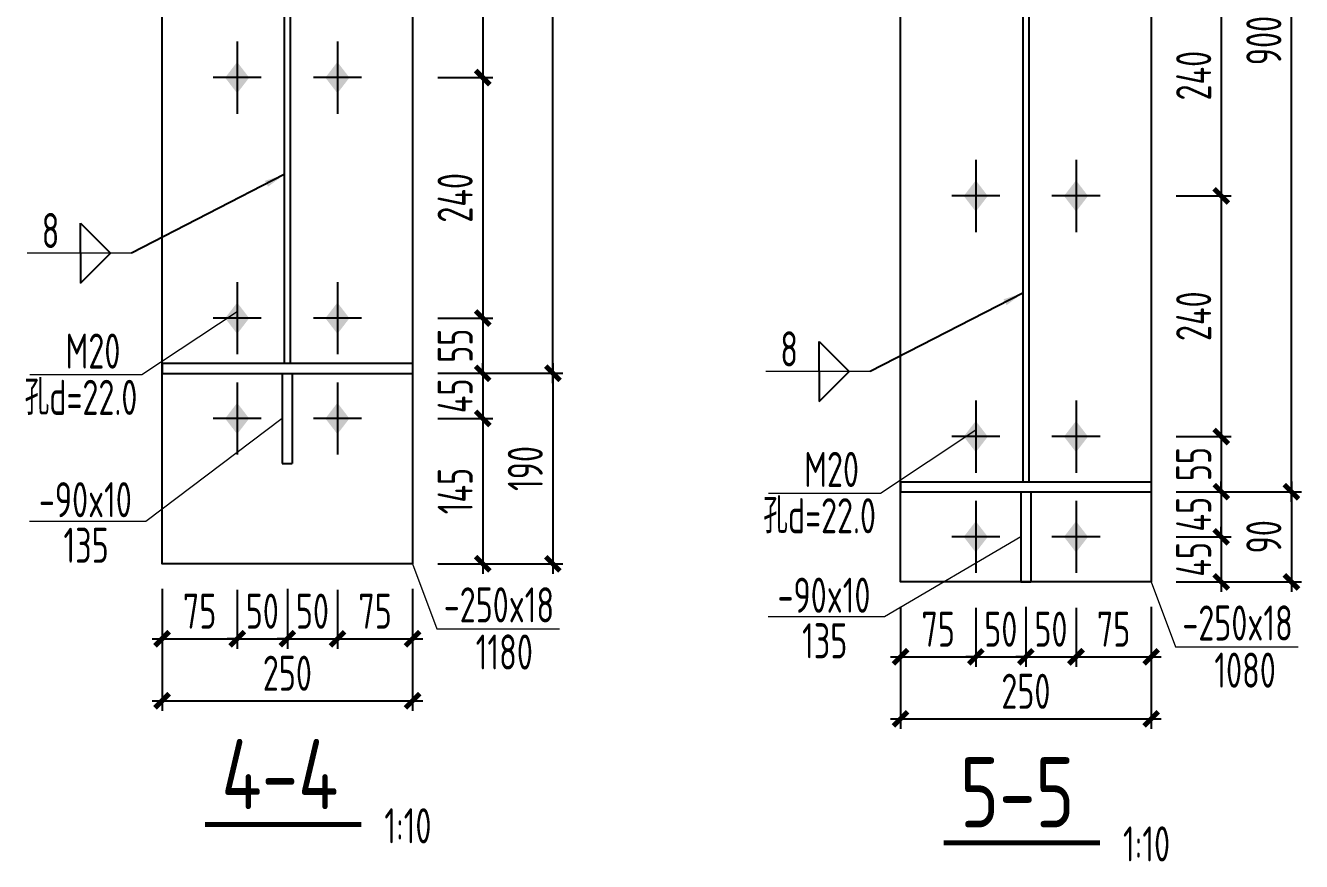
# Model space of a CAD drawing. Extents: x -3102990 to -851544, y -5293060 to -2540151.
# Drawn here: x -1181007 to -1168278, y -2671787 to -2663448 of the extents above; entities that cross this region are included whole.
import ezdxf

# ---------------------------------------------------------------- set-up
doc = ezdxf.new("R2010")
doc.units = 0
doc.header["$LTSCALE"] = 1000
doc.header["$PDMODE"] = 1
doc.linetypes.add('DOTE', pattern=[2.42, 2, -0.2, 0.02, -0.2])
doc.layers.get('0').update_dxf_attribs({"linetype": 'CONTINUOUS'})
doc.layers.get('Defpoints').update_dxf_attribs({"linetype": 'CONTINUOUS'})
for name, color, linetype in [('10', 7, 'CONTINUOUS'), ('AXIS', 253, 'DOTE'), ('COLU', 7, 'CONTINUOUS'), ('DIM', 3, 'CONTINUOUS'), ('NUM', 7, 'CONTINUOUS'), ('TEXT', 7, 'CONTINUOUS'), ('WELD', 7, 'CONTINUOUS')]:
    doc.layers.add(name, color=color, linetype=linetype)
doc.styles.add('TSSD_Dimension', font='tssdeng.shx', dxfattribs={"width": 0.7, "bigfont": 'Hztxt.shx'})
doc.styles.add('TSSD_Label', font='tssdeng.shx', dxfattribs={"width": 0.75, "bigfont": 'hztxt.shx'})
doc.styles.add('TSSD_Rein', font='Tssdeng.shx', dxfattribs={"width": 0.75, "bigfont": 'hztxt.shx'})
doc.dimstyles.new('TSSD_10_100', dxfattribs={"dimtxt": 350, "dimasz": 100, "dimexe": 100, "dimexo": 250, "dimgap": 100, "dimtad": 1, "dimdec": 0, "dimlfac": 0.1, "dimzin": 0, "dimdsep": 46, "dimtxsty": 'TSSD_Dimension', "dimblk": 'ARCHTICK', "dimcen": 0, "dimdle": 100, "dimclrt": 7, "dimadec": 0, "dimazin": 0, "dimtfac": 1, "dimtdec": 0, "dimtix": 1, "dimtmove": 2, "dimatfit": 3, "dimldrblk": 'ARCHTICK', "dimfxl": 1, "dimtolj": 1, "dimtzin": 0, "dimarcsym": 0})
doc.dimstyles.new('TSSD_LEADER_STYLE_200.0', dxfattribs={"dimtxt": 700, "dimasz": 200, "dimexe": 200, "dimexo": 500, "dimgap": 0.09, "dimtad": 0, "dimtih": 1, "dimtoh": 1, "dimdec": 4, "dimzin": 0, "dimdsep": 46, "dimtxsty": 'Standard', "dimcen": 0.09, "dimdle": 200, "dimclrt": 7, "dimadec": 0, "dimazin": 0, "dimtfac": 1, "dimtdec": 4, "dimtofl": 0, "dimtmove": 0, "dimatfit": 3, "dimfxl": 1, "dimtolj": 1, "dimtzin": 0, "dimarcsym": 0})

# ---------------------------------------------------------------- blocks, each defined once
blk = doc.blocks.new('A$C5C7C78FF')
at = {"layer": '10', "color": 0}
blk.add_solid([(27, -141, -192), (-73, -11, -192), (127, -11, -192), (27, 119, -192)], dxfattribs=at)
at = {"layer": 'AXIS', "color": 0, "linetype": 'ByBlock'}
for p, q in [((27, -311, -192), (27, 289, -192)), ((227, -11, -192), (-173, -11, -192))]:
    blk.add_line(p, q, dxfattribs=at)
blk = doc.blocks.new('_ArchTick')
at = {"color": 0, "const_width": 0.5}
blk.add_lwpolyline([(-0.71, -0.71), (0.71, 0.71)], dxfattribs=at)
blk = doc.blocks.new('*D2945')
at = {"layer": 'Defpoints', "color": 0}
for p in [(-1177145, -2666367), (-1177145, -2666917), (-1176446, -2666917)]:
    blk.add_point(p, dxfattribs=at)
at = {"layer": 'DIM', "color": 0, "lineweight": -2}
for p, q in [((-1176446, -2666267), (-1176446, -2667017)), ((-1176895, -2666367), (-1176346, -2666367)), ((-1176895, -2666917), (-1176346, -2666917))]:
    blk.add_line(p, q, dxfattribs=at)
at = {"layer": 'DIM', "color": 0, "lineweight": -2, "xscale": 100, "yscale": 100, "zscale": 100}
for p, rotation in [((-1176446, -2666367), 90), ((-1176446, -2666917), 270)]:
    blk.add_blockref('_ArchTick', p, dxfattribs=dict(at, rotation=rotation))
at = {"layer": 'DIM', "color": 7, "insert": (-1176721, -2666642), "char_height": 350, "attachment_point": 5, "rotation": 90, "style": 'TSSD_Dimension'}
blk.add_mtext('\\A1;55', dxfattribs=at)
blk = doc.blocks.new('*D2946')
at = {"layer": 'Defpoints', "color": 0}
for p in [(-1177145, -2666917), (-1177145, -2667367), (-1176446, -2667367)]:
    blk.add_point(p, dxfattribs=at)
at = {"layer": 'DIM', "color": 0, "lineweight": -2}
for p, q in [((-1176446, -2666917), (-1176446, -2666817)), ((-1176895, -2666917), (-1176346, -2666917)), ((-1176446, -2666917), (-1176446, -2667367)), ((-1176895, -2667367), (-1176346, -2667367)), ((-1176446, -2667367), (-1176446, -2667467))]:
    blk.add_line(p, q, dxfattribs=at)
at = {"layer": 'DIM', "color": 0, "lineweight": -2, "xscale": 100, "yscale": 100, "zscale": 100}
for p, rotation in [((-1176446, -2666917), 270), ((-1176446, -2667367), 90)]:
    blk.add_blockref('_ArchTick', p, dxfattribs=dict(at, rotation=rotation))
at = {"layer": 'DIM', "color": 7, "insert": (-1176721, -2667142), "char_height": 350, "attachment_point": 5, "rotation": 90, "style": 'TSSD_Dimension'}
blk.add_mtext('\\A1;45', dxfattribs=at)
blk = doc.blocks.new('*D2947')
at = {"layer": 'Defpoints', "color": 0}
for p in [(-1177145, -2667367), (-1177145, -2668817), (-1176446, -2668817)]:
    blk.add_point(p, dxfattribs=at)
at = {"layer": 'DIM', "color": 0, "lineweight": -2}
for p, q in [((-1176446, -2667267), (-1176446, -2668917)), ((-1176895, -2667367), (-1176346, -2667367)), ((-1176895, -2668817), (-1176346, -2668817))]:
    blk.add_line(p, q, dxfattribs=at)
at = {"layer": 'DIM', "color": 0, "lineweight": -2, "xscale": 100, "yscale": 100, "zscale": 100}
for p, rotation in [((-1176446, -2667367), 90), ((-1176446, -2668817), 270)]:
    blk.add_blockref('_ArchTick', p, dxfattribs=dict(at, rotation=rotation))
at = {"layer": 'DIM', "color": 7, "insert": (-1176721, -2668092), "char_height": 350, "attachment_point": 5, "rotation": 90, "style": 'TSSD_Dimension'}
blk.add_mtext('\\A1;145', dxfattribs=at)
blk = doc.blocks.new('*D2948')
at = {"layer": 'Defpoints', "color": 0}
for p in [(-1179645, -2668816), (-1178895, -2668828), (-1178895, -2669565)]:
    blk.add_point(p, dxfattribs=at)
at = {"layer": 'DIM', "color": 0, "lineweight": -2}
for p, q in [((-1179645, -2669066), (-1179645, -2669665)), ((-1178895, -2669078), (-1178895, -2669665)), ((-1179745, -2669565), (-1178795, -2669565))]:
    blk.add_line(p, q, dxfattribs=at)
at = {"layer": 'DIM', "color": 0, "lineweight": -2, "xscale": 100, "yscale": 100, "zscale": 100, "rotation": 180}
blk.add_blockref('_ArchTick', (-1179645, -2669565), dxfattribs=at)
at = {"layer": 'DIM', "color": 0, "lineweight": -2, "xscale": 100, "yscale": 100, "zscale": 100}
blk.add_blockref('_ArchTick', (-1178895, -2669565), dxfattribs=at)
at = {"layer": 'DIM', "color": 7, "insert": (-1179270, -2669290), "char_height": 350, "attachment_point": 5, "style": 'TSSD_Dimension'}
blk.add_mtext('\\A1;75', dxfattribs=at)
blk = doc.blocks.new('*D2949')
at = {"layer": 'Defpoints', "color": 0}
for p in [(-1178895, -2668828), (-1178395, -2668817), (-1178395, -2669565)]:
    blk.add_point(p, dxfattribs=at)
at = {"layer": 'DIM', "color": 0, "lineweight": -2}
for p, q in [((-1178895, -2669078), (-1178895, -2669665)), ((-1178395, -2669067), (-1178395, -2669665)), ((-1178895, -2669565), (-1178995, -2669565)), ((-1178895, -2669565), (-1178395, -2669565)), ((-1178395, -2669565), (-1178295, -2669565))]:
    blk.add_line(p, q, dxfattribs=at)
at = {"layer": 'DIM', "color": 0, "lineweight": -2, "xscale": 100, "yscale": 100, "zscale": 100}
blk.add_blockref('_ArchTick', (-1178895, -2669565), dxfattribs=at)
at = {"layer": 'DIM', "color": 0, "lineweight": -2, "xscale": 100, "yscale": 100, "zscale": 100, "rotation": 180}
blk.add_blockref('_ArchTick', (-1178395, -2669565), dxfattribs=at)
at = {"layer": 'DIM', "color": 7, "insert": (-1178645, -2669290), "char_height": 350, "attachment_point": 5, "style": 'TSSD_Dimension'}
blk.add_mtext('\\A1;50', dxfattribs=at)
blk = doc.blocks.new('*D2950')
at = {"layer": 'Defpoints', "color": 0}
for p in [(-1178395, -2668817), (-1177895, -2668828), (-1177895, -2669565)]:
    blk.add_point(p, dxfattribs=at)
at = {"layer": 'DIM', "color": 0, "lineweight": -2}
for p, q in [((-1178395, -2669067), (-1178395, -2669665)), ((-1177895, -2669078), (-1177895, -2669665)), ((-1178395, -2669565), (-1178495, -2669565)), ((-1178395, -2669565), (-1177895, -2669565)), ((-1177895, -2669565), (-1177795, -2669565))]:
    blk.add_line(p, q, dxfattribs=at)
at = {"layer": 'DIM', "color": 0, "lineweight": -2, "xscale": 100, "yscale": 100, "zscale": 100}
blk.add_blockref('_ArchTick', (-1178395, -2669565), dxfattribs=at)
at = {"layer": 'DIM', "color": 0, "lineweight": -2, "xscale": 100, "yscale": 100, "zscale": 100, "rotation": 180}
blk.add_blockref('_ArchTick', (-1177895, -2669565), dxfattribs=at)
at = {"layer": 'DIM', "color": 7, "insert": (-1178145, -2669290), "char_height": 350, "attachment_point": 5, "style": 'TSSD_Dimension'}
blk.add_mtext('\\A1;50', dxfattribs=at)
blk = doc.blocks.new('*D2951')
at = {"layer": 'Defpoints', "color": 0}
for p in [(-1177895, -2668828), (-1177145, -2668817), (-1177145, -2669565)]:
    blk.add_point(p, dxfattribs=at)
at = {"layer": 'DIM', "color": 0, "lineweight": -2}
for p, q in [((-1177895, -2669078), (-1177895, -2669665)), ((-1177145, -2669067), (-1177145, -2669665)), ((-1177995, -2669565), (-1177045, -2669565))]:
    blk.add_line(p, q, dxfattribs=at)
at = {"layer": 'DIM', "color": 0, "lineweight": -2, "xscale": 100, "yscale": 100, "zscale": 100, "rotation": 180}
blk.add_blockref('_ArchTick', (-1177895, -2669565), dxfattribs=at)
at = {"layer": 'DIM', "color": 0, "lineweight": -2, "xscale": 100, "yscale": 100, "zscale": 100}
blk.add_blockref('_ArchTick', (-1177145, -2669565), dxfattribs=at)
at = {"layer": 'DIM', "color": 7, "insert": (-1177520, -2669290), "char_height": 350, "attachment_point": 5, "style": 'TSSD_Dimension'}
blk.add_mtext('\\A1;75', dxfattribs=at)
blk = doc.blocks.new('*D2952')
at = {"layer": 'Defpoints', "color": 0}
for p in [(-1179645, -2668816), (-1177145, -2668817), (-1177145, -2670184)]:
    blk.add_point(p, dxfattribs=at)
at = {"layer": 'DIM', "color": 0, "lineweight": -2}
for p, q in [((-1179645, -2669066), (-1179645, -2670284)), ((-1177145, -2669067), (-1177145, -2670284)), ((-1179745, -2670184), (-1177045, -2670184))]:
    blk.add_line(p, q, dxfattribs=at)
at = {"layer": 'DIM', "color": 0, "lineweight": -2, "xscale": 100, "yscale": 100, "zscale": 100, "rotation": 180}
blk.add_blockref('_ArchTick', (-1179645, -2670184), dxfattribs=at)
at = {"layer": 'DIM', "color": 0, "lineweight": -2, "xscale": 100, "yscale": 100, "zscale": 100}
blk.add_blockref('_ArchTick', (-1177145, -2670184), dxfattribs=at)
at = {"layer": 'DIM', "color": 7, "insert": (-1178395, -2669909), "char_height": 350, "attachment_point": 5, "style": 'TSSD_Dimension'}
blk.add_mtext('\\A1;250', dxfattribs=at)
blk = doc.blocks.new('_WELD004')
at = {"color": 0, "linetype": 'ByBlock'}
for p, q in [((0, 1), (1, 0)), ((0, 0), (0, 1))]:
    blk.add_line(p, q, dxfattribs=at)
blk = doc.blocks.new('*D2954')
at = {"layer": 'Defpoints', "color": 0}
for p in [(-1177145, -2666917), (-1177145, -2668817), (-1175746, -2668817)]:
    blk.add_point(p, dxfattribs=at)
at = {"layer": 'DIM', "color": 0, "lineweight": -2}
for p, q in [((-1175746, -2666817), (-1175746, -2668917)), ((-1176895, -2666917), (-1175646, -2666917)), ((-1176895, -2668817), (-1175646, -2668817))]:
    blk.add_line(p, q, dxfattribs=at)
at = {"layer": 'DIM', "color": 0, "lineweight": -2, "xscale": 100, "yscale": 100, "zscale": 100}
for p, rotation in [((-1175746, -2666917), 90), ((-1175746, -2668817), 270)]:
    blk.add_blockref('_ArchTick', p, dxfattribs=dict(at, rotation=rotation))
at = {"layer": 'DIM', "color": 7, "insert": (-1176021, -2667867), "char_height": 350, "attachment_point": 5, "rotation": 90, "style": 'TSSD_Dimension'}
blk.add_mtext('\\A1;190', dxfattribs=at)
blk = doc.blocks.new('*D2955')
at = {"layer": 'Defpoints', "color": 0, "ltscale": 1.5}
for p in [(-1177145, -2657917), (-1175746, -2657917), (-1177145, -2666917)]:
    blk.add_point(p, dxfattribs=at)
at = {"layer": 'DIM', "color": 0, "lineweight": -2, "ltscale": 1.5}
for p, q in [((-1176895, -2657917), (-1175646, -2657917)), ((-1175746, -2667017), (-1175746, -2657817)), ((-1176895, -2666917), (-1175646, -2666917))]:
    blk.add_line(p, q, dxfattribs=at)
at = {"layer": 'DIM', "color": 0, "lineweight": -2, "ltscale": 1.5, "xscale": 100, "yscale": 100, "zscale": 100}
for p, rotation in [((-1175746, -2657917), 90), ((-1175746, -2666917), 270)]:
    blk.add_blockref('_ArchTick', p, dxfattribs=dict(at, rotation=rotation))
at = {"layer": 'DIM', "color": 7, "ltscale": 1.5, "insert": (-1176021, -2662417), "char_height": 350, "attachment_point": 5, "rotation": 90, "style": 'TSSD_Dimension'}
blk.add_mtext('\\A1;900', dxfattribs=at)
blk = doc.blocks.new('*D2957')
at = {"layer": 'Defpoints', "color": 0, "ltscale": 1.5}
for p in [(-1177145, -2661567), (-1177145, -2663967), (-1176446, -2663967)]:
    blk.add_point(p, dxfattribs=at)
at = {"layer": 'DIM', "color": 0, "lineweight": -2, "ltscale": 1.5}
for p, q in [((-1176446, -2661467), (-1176446, -2664067)), ((-1176895, -2661567), (-1176346, -2661567)), ((-1176895, -2663967), (-1176346, -2663967))]:
    blk.add_line(p, q, dxfattribs=at)
at = {"layer": 'DIM', "color": 0, "lineweight": -2, "ltscale": 1.5, "xscale": 100, "yscale": 100, "zscale": 100}
for p, rotation in [((-1176446, -2661567), 90), ((-1176446, -2663967), 270)]:
    blk.add_blockref('_ArchTick', p, dxfattribs=dict(at, rotation=rotation))
at = {"layer": 'DIM', "color": 7, "ltscale": 1.5, "insert": (-1176721, -2662767), "char_height": 350, "attachment_point": 5, "rotation": 90, "style": 'TSSD_Dimension'}
blk.add_mtext('\\A1;240', dxfattribs=at)
blk = doc.blocks.new('*D2958')
at = {"layer": 'Defpoints', "color": 0, "ltscale": 1.5}
for p in [(-1177145, -2663967), (-1177145, -2666367), (-1176446, -2666367)]:
    blk.add_point(p, dxfattribs=at)
at = {"layer": 'DIM', "color": 0, "lineweight": -2, "ltscale": 1.5}
for p, q in [((-1176446, -2663867), (-1176446, -2666467)), ((-1176895, -2663967), (-1176346, -2663967)), ((-1176895, -2666367), (-1176346, -2666367))]:
    blk.add_line(p, q, dxfattribs=at)
at = {"layer": 'DIM', "color": 0, "lineweight": -2, "ltscale": 1.5, "xscale": 100, "yscale": 100, "zscale": 100}
for p, rotation in [((-1176446, -2663967), 90), ((-1176446, -2666367), 270)]:
    blk.add_blockref('_ArchTick', p, dxfattribs=dict(at, rotation=rotation))
at = {"layer": 'DIM', "color": 7, "ltscale": 1.5, "insert": (-1176721, -2665167), "char_height": 350, "attachment_point": 5, "rotation": 90, "style": 'TSSD_Dimension'}
blk.add_mtext('\\A1;240', dxfattribs=at)
blk = doc.blocks.new('*D2965')
at = {"layer": 'Defpoints', "color": 0}
for p in [(-1169777, -2667548), (-1169777, -2668098), (-1169078, -2668098)]:
    blk.add_point(p, dxfattribs=at)
at = {"layer": 'DIM', "color": 0, "lineweight": -2}
for p, q in [((-1169078, -2667448), (-1169078, -2668198)), ((-1169527, -2667548), (-1168978, -2667548)), ((-1169527, -2668098), (-1168978, -2668098))]:
    blk.add_line(p, q, dxfattribs=at)
at = {"layer": 'DIM', "color": 0, "lineweight": -2, "xscale": 100, "yscale": 100, "zscale": 100}
for p, rotation in [((-1169078, -2667548), 90), ((-1169078, -2668098), 270)]:
    blk.add_blockref('_ArchTick', p, dxfattribs=dict(at, rotation=rotation))
at = {"layer": 'DIM', "color": 7, "insert": (-1169353, -2667823), "char_height": 350, "attachment_point": 5, "rotation": 90, "style": 'TSSD_Dimension'}
blk.add_mtext('\\A1;55', dxfattribs=at)
blk = doc.blocks.new('*D2966')
at = {"layer": 'Defpoints', "color": 0}
for p in [(-1169777, -2668098), (-1169777, -2668548), (-1169078, -2668548)]:
    blk.add_point(p, dxfattribs=at)
at = {"layer": 'DIM', "color": 0, "lineweight": -2}
for p, q in [((-1169527, -2668098), (-1168978, -2668098)), ((-1169078, -2668098), (-1169078, -2667998)), ((-1169078, -2668098), (-1169078, -2668548)), ((-1169527, -2668548), (-1168978, -2668548)), ((-1169078, -2668548), (-1169078, -2668648))]:
    blk.add_line(p, q, dxfattribs=at)
at = {"layer": 'DIM', "color": 0, "lineweight": -2, "xscale": 100, "yscale": 100, "zscale": 100}
for p, rotation in [((-1169078, -2668098), 270), ((-1169078, -2668548), 90)]:
    blk.add_blockref('_ArchTick', p, dxfattribs=dict(at, rotation=rotation))
at = {"layer": 'DIM', "color": 7, "insert": (-1169353, -2668323), "char_height": 350, "attachment_point": 5, "rotation": 90, "style": 'TSSD_Dimension'}
blk.add_mtext('\\A1;45', dxfattribs=at)
blk = doc.blocks.new('*D2967')
at = {"layer": 'Defpoints', "color": 0}
for p in [(-1169777, -2668548), (-1169777, -2668998), (-1169078, -2668998)]:
    blk.add_point(p, dxfattribs=at)
at = {"layer": 'DIM', "color": 0, "lineweight": -2}
for p, q in [((-1169078, -2668548), (-1169078, -2668448)), ((-1169527, -2668548), (-1168978, -2668548)), ((-1169078, -2668548), (-1169078, -2668998)), ((-1169527, -2668998), (-1168978, -2668998)), ((-1169078, -2668998), (-1169078, -2669098))]:
    blk.add_line(p, q, dxfattribs=at)
at = {"layer": 'DIM', "color": 0, "lineweight": -2, "xscale": 100, "yscale": 100, "zscale": 100}
for p, rotation in [((-1169078, -2668548), 270), ((-1169078, -2668998), 90)]:
    blk.add_blockref('_ArchTick', p, dxfattribs=dict(at, rotation=rotation))
at = {"layer": 'DIM', "color": 7, "insert": (-1169353, -2668773), "char_height": 350, "attachment_point": 5, "rotation": 90, "style": 'TSSD_Dimension'}
blk.add_mtext('\\A1;45', dxfattribs=at)
blk = doc.blocks.new('*D2968')
at = {"layer": 'Defpoints', "color": 0}
for p in [(-1172277, -2668997), (-1171527, -2669008), (-1171527, -2669745)]:
    blk.add_point(p, dxfattribs=at)
at = {"layer": 'DIM', "color": 0, "lineweight": -2}
for p, q in [((-1172277, -2669247), (-1172277, -2669845)), ((-1171527, -2669258), (-1171527, -2669845)), ((-1172377, -2669745), (-1171427, -2669745))]:
    blk.add_line(p, q, dxfattribs=at)
at = {"layer": 'DIM', "color": 0, "lineweight": -2, "xscale": 100, "yscale": 100, "zscale": 100, "rotation": 180}
blk.add_blockref('_ArchTick', (-1172277, -2669745), dxfattribs=at)
at = {"layer": 'DIM', "color": 0, "lineweight": -2, "xscale": 100, "yscale": 100, "zscale": 100}
blk.add_blockref('_ArchTick', (-1171527, -2669745), dxfattribs=at)
at = {"layer": 'DIM', "color": 7, "insert": (-1171902, -2669470), "char_height": 350, "attachment_point": 5, "style": 'TSSD_Dimension'}
blk.add_mtext('\\A1;75', dxfattribs=at)
blk = doc.blocks.new('*D2969')
at = {"layer": 'Defpoints', "color": 0}
for p in [(-1171527, -2669008), (-1171027, -2668998), (-1171027, -2669745)]:
    blk.add_point(p, dxfattribs=at)
at = {"layer": 'DIM', "color": 0, "lineweight": -2}
for p, q in [((-1171527, -2669258), (-1171527, -2669845)), ((-1171027, -2669248), (-1171027, -2669845)), ((-1171527, -2669745), (-1171627, -2669745)), ((-1171527, -2669745), (-1171027, -2669745)), ((-1171027, -2669745), (-1170927, -2669745))]:
    blk.add_line(p, q, dxfattribs=at)
at = {"layer": 'DIM', "color": 0, "lineweight": -2, "xscale": 100, "yscale": 100, "zscale": 100}
blk.add_blockref('_ArchTick', (-1171527, -2669745), dxfattribs=at)
at = {"layer": 'DIM', "color": 0, "lineweight": -2, "xscale": 100, "yscale": 100, "zscale": 100, "rotation": 180}
blk.add_blockref('_ArchTick', (-1171027, -2669745), dxfattribs=at)
at = {"layer": 'DIM', "color": 7, "insert": (-1171277, -2669470), "char_height": 350, "attachment_point": 5, "style": 'TSSD_Dimension'}
blk.add_mtext('\\A1;50', dxfattribs=at)
blk = doc.blocks.new('*D2970')
at = {"layer": 'Defpoints', "color": 0}
for p in [(-1171027, -2668998), (-1170527, -2669008), (-1170527, -2669745)]:
    blk.add_point(p, dxfattribs=at)
at = {"layer": 'DIM', "color": 0, "lineweight": -2}
for p, q in [((-1171027, -2669248), (-1171027, -2669845)), ((-1170527, -2669258), (-1170527, -2669845)), ((-1171027, -2669745), (-1171127, -2669745)), ((-1171027, -2669745), (-1170527, -2669745)), ((-1170527, -2669745), (-1170427, -2669745))]:
    blk.add_line(p, q, dxfattribs=at)
at = {"layer": 'DIM', "color": 0, "lineweight": -2, "xscale": 100, "yscale": 100, "zscale": 100}
blk.add_blockref('_ArchTick', (-1171027, -2669745), dxfattribs=at)
at = {"layer": 'DIM', "color": 0, "lineweight": -2, "xscale": 100, "yscale": 100, "zscale": 100, "rotation": 180}
blk.add_blockref('_ArchTick', (-1170527, -2669745), dxfattribs=at)
at = {"layer": 'DIM', "color": 7, "insert": (-1170777, -2669470), "char_height": 350, "attachment_point": 5, "style": 'TSSD_Dimension'}
blk.add_mtext('\\A1;50', dxfattribs=at)
blk = doc.blocks.new('*D2971')
at = {"layer": 'Defpoints', "color": 0}
for p in [(-1170527, -2669008), (-1169777, -2668998), (-1169777, -2669745)]:
    blk.add_point(p, dxfattribs=at)
at = {"layer": 'DIM', "color": 0, "lineweight": -2}
for p, q in [((-1170527, -2669258), (-1170527, -2669845)), ((-1169777, -2669248), (-1169777, -2669845)), ((-1170627, -2669745), (-1169677, -2669745))]:
    blk.add_line(p, q, dxfattribs=at)
at = {"layer": 'DIM', "color": 0, "lineweight": -2, "xscale": 100, "yscale": 100, "zscale": 100, "rotation": 180}
blk.add_blockref('_ArchTick', (-1170527, -2669745), dxfattribs=at)
at = {"layer": 'DIM', "color": 0, "lineweight": -2, "xscale": 100, "yscale": 100, "zscale": 100}
blk.add_blockref('_ArchTick', (-1169777, -2669745), dxfattribs=at)
at = {"layer": 'DIM', "color": 7, "insert": (-1170152, -2669470), "char_height": 350, "attachment_point": 5, "style": 'TSSD_Dimension'}
blk.add_mtext('\\A1;75', dxfattribs=at)
blk = doc.blocks.new('*D2972')
at = {"layer": 'Defpoints', "color": 0}
for p in [(-1172277, -2668997), (-1169777, -2668998), (-1169777, -2670364)]:
    blk.add_point(p, dxfattribs=at)
at = {"layer": 'DIM', "color": 0, "lineweight": -2}
for p, q in [((-1172277, -2669247), (-1172277, -2670464)), ((-1169777, -2669248), (-1169777, -2670464)), ((-1172377, -2670364), (-1169677, -2670364))]:
    blk.add_line(p, q, dxfattribs=at)
at = {"layer": 'DIM', "color": 0, "lineweight": -2, "xscale": 100, "yscale": 100, "zscale": 100, "rotation": 180}
blk.add_blockref('_ArchTick', (-1172277, -2670364), dxfattribs=at)
at = {"layer": 'DIM', "color": 0, "lineweight": -2, "xscale": 100, "yscale": 100, "zscale": 100}
blk.add_blockref('_ArchTick', (-1169777, -2670364), dxfattribs=at)
at = {"layer": 'DIM', "color": 7, "insert": (-1171027, -2670089), "char_height": 350, "attachment_point": 5, "style": 'TSSD_Dimension'}
blk.add_mtext('\\A1;250', dxfattribs=at)
blk = doc.blocks.new('*D2974')
at = {"layer": 'Defpoints', "color": 0}
for p in [(-1169777, -2668098), (-1169777, -2668998), (-1168378, -2668998)]:
    blk.add_point(p, dxfattribs=at)
at = {"layer": 'DIM', "color": 0, "lineweight": -2}
for p, q in [((-1169527, -2668098), (-1168278, -2668098)), ((-1168378, -2667998), (-1168378, -2669098)), ((-1169527, -2668998), (-1168278, -2668998))]:
    blk.add_line(p, q, dxfattribs=at)
at = {"layer": 'DIM', "color": 0, "lineweight": -2, "xscale": 100, "yscale": 100, "zscale": 100}
for p, rotation in [((-1168378, -2668098), 90), ((-1168378, -2668998), 270)]:
    blk.add_blockref('_ArchTick', p, dxfattribs=dict(at, rotation=rotation))
at = {"layer": 'DIM', "color": 7, "insert": (-1168653, -2668548), "char_height": 350, "attachment_point": 5, "rotation": 90, "style": 'TSSD_Dimension'}
blk.add_mtext('\\A1;90', dxfattribs=at)
blk = doc.blocks.new('*D2975')
at = {"layer": 'Defpoints', "color": 0, "ltscale": 1.5}
for p in [(-1169777, -2659098), (-1168378, -2659098), (-1169777, -2668098)]:
    blk.add_point(p, dxfattribs=at)
at = {"layer": 'DIM', "color": 0, "lineweight": -2, "ltscale": 1.5}
for p, q in [((-1168378, -2668198), (-1168378, -2658998)), ((-1169527, -2659098), (-1168278, -2659098)), ((-1169527, -2668098), (-1168278, -2668098))]:
    blk.add_line(p, q, dxfattribs=at)
at = {"layer": 'DIM', "color": 0, "lineweight": -2, "ltscale": 1.5, "xscale": 100, "yscale": 100, "zscale": 100}
for p, rotation in [((-1168378, -2659098), 90), ((-1168378, -2668098), 270)]:
    blk.add_blockref('_ArchTick', p, dxfattribs=dict(at, rotation=rotation))
at = {"layer": 'DIM', "color": 7, "ltscale": 1.5, "insert": (-1168653, -2663598), "char_height": 350, "attachment_point": 5, "rotation": 90, "style": 'TSSD_Dimension'}
blk.add_mtext('\\A1;900', dxfattribs=at)
blk = doc.blocks.new('*D2960')
at = {"layer": 'Defpoints', "color": 0, "ltscale": 1.5}
for p in [(-1169777, -2662748), (-1169777, -2665148), (-1169078, -2665148)]:
    blk.add_point(p, dxfattribs=at)
at = {"layer": 'DIM', "color": 0, "lineweight": -2, "ltscale": 1.5}
for p, q in [((-1169078, -2662648), (-1169078, -2665248)), ((-1169527, -2662748), (-1168978, -2662748)), ((-1169527, -2665148), (-1168978, -2665148))]:
    blk.add_line(p, q, dxfattribs=at)
at = {"layer": 'DIM', "color": 0, "lineweight": -2, "ltscale": 1.5, "xscale": 100, "yscale": 100, "zscale": 100}
for p, rotation in [((-1169078, -2662748), 90), ((-1169078, -2665148), 270)]:
    blk.add_blockref('_ArchTick', p, dxfattribs=dict(at, rotation=rotation))
at = {"layer": 'DIM', "color": 7, "ltscale": 1.5, "insert": (-1169353, -2663948), "char_height": 350, "attachment_point": 5, "rotation": 90, "style": 'TSSD_Dimension'}
blk.add_mtext('\\A1;240', dxfattribs=at)
blk = doc.blocks.new('*D2961')
at = {"layer": 'Defpoints', "color": 0, "ltscale": 1.5}
for p in [(-1169777, -2665148), (-1169777, -2667548), (-1169078, -2667548)]:
    blk.add_point(p, dxfattribs=at)
at = {"layer": 'DIM', "color": 0, "lineweight": -2, "ltscale": 1.5}
for p, q in [((-1169078, -2665048), (-1169078, -2667648)), ((-1169527, -2665148), (-1168978, -2665148)), ((-1169527, -2667548), (-1168978, -2667548))]:
    blk.add_line(p, q, dxfattribs=at)
at = {"layer": 'DIM', "color": 0, "lineweight": -2, "ltscale": 1.5, "xscale": 100, "yscale": 100, "zscale": 100}
for p, rotation in [((-1169078, -2665148), 90), ((-1169078, -2667548), 270)]:
    blk.add_blockref('_ArchTick', p, dxfattribs=dict(at, rotation=rotation))
at = {"layer": 'DIM', "color": 7, "ltscale": 1.5, "insert": (-1169353, -2666348), "char_height": 350, "attachment_point": 5, "rotation": 90, "style": 'TSSD_Dimension'}
blk.add_mtext('\\A1;240', dxfattribs=at)

msp = doc.modelspace()

# ---------------------------------------------------------------- linework, layer by layer
at = {"layer": 'COLU', "linetype": 'ByBlock'}
for p, q in [((-1178425.4, -2658017.49), (-1178425.4, -2666817.49)), ((-1178365.4, -2658017.49), (-1178365.4, -2666817.49)), ((-1171056.56, -2659198.2), (-1171056.56, -2667998.2)), ((-1170996.56, -2659198.2), (-1170996.56, -2667998.2)), ((-1177145.4, -2665617.49), (-1177145.4, -2665717.49)), ((-1179645.4, -2666817.49), (-1177145.4, -2666817.49)), ((-1179645.4, -2666817.49), (-1179645.4, -2666917.49)), ((-1177145.4, -2666817.49), (-1177145.4, -2666917.49)), ((-1169776.56, -2666798.2), (-1169776.56, -2666898.2)), ((-1179645.4, -2666917.49), (-1177145.4, -2666917.49)), ((-1178445.4, -2666917.49), (-1178445.4, -2667817.49)), ((-1178345.4, -2666917.49), (-1178345.4, -2667817.49)), ((-1178445.4, -2667817.49), (-1178345.4, -2667817.49)), ((-1172276.56, -2667998.2), (-1169776.56, -2667998.2)), ((-1172276.56, -2667998.2), (-1172276.56, -2668098.2)), ((-1172276.56, -2668098.2), (-1169776.56, -2668098.2)), ((-1171076.56, -2668098.2), (-1171076.56, -2668998.2)), ((-1170976.56, -2668098.2), (-1170976.56, -2668998.2)), ((-1169776.56, -2667998.2), (-1169776.56, -2668098.2)), ((-1171076.56, -2668998.2), (-1170976.56, -2668998.2))]:
    msp.add_line(p, q, dxfattribs=at)
at = {"layer": 'COLU', "linetype": 'ByBlock', "lineweight": 9}
for p, q in [((-1178895.4, -2666304.26), (-1179846.47, -2666933.86, 192)), ((-1178445.4, -2667367.49), (-1179805.69, -2668394.37)), ((-1171526.56, -2667484.97), (-1172477.64, -2668114.57, 192)), ((-1179805.69, -2668394.37), (-1180966.68, -2668394.37)), ((-1171076.56, -2668548.2), (-1172436.85, -2669347.31)), ((-1177145.4, -2668817.49), (-1176904.41, -2669466, 192)), ((-1169776.56, -2668998.2), (-1169535.57, -2669646.71, 192)), ((-1172436.85, -2669347.31), (-1173597.84, -2669347.31)), ((-1176904.41, -2669466, 192), (-1175678.36, -2669466, 192)), ((-1169535.57, -2669646.71, 192), (-1168309.52, -2669646.71, 192))]:
    msp.add_line(p, q, dxfattribs=at)
at = {"layer": 'COLU'}
for points in [[(-1179645.4, -2657017.49), (-1177145.4, -2657017.49), (-1177145.4, -2668817.49), (-1179645.4, -2668817.49)], [(-1172276.56, -2658198.2), (-1169776.56, -2658198.2), (-1169776.56, -2668998.2), (-1172276.56, -2668998.2)]]:
    msp.add_lwpolyline(points, close=True, dxfattribs=at)
at = {"layer": 'NUM', "const_width": 50, "elevation": 288}
for points in [[(-1179215.58, -2671418.84), (-1177657.31, -2671418.84)], [(-1171846.74, -2671599.55), (-1170288.47, -2671599.55)]]:
    msp.add_lwpolyline(points, dxfattribs=at)
at = {"layer": 'TEXT', "lineweight": 9}
for p, q in [((-1179846.47, -2666933.86, 192), (-1180963.26, -2666933.86, 192)), ((-1172477.64, -2668114.57, 192), (-1173594.43, -2668114.57, 192))]:
    msp.add_line(p, q, dxfattribs=at)
at = {"layer": 'WELD', "lineweight": 9}
for p, q in [((-1179949.56, -2665717.95, -288), (-1180990.66, -2665717.95, -288)), ((-1172580.73, -2666898.66, -288), (-1173621.83, -2666898.66, -288))]:
    msp.add_line(p, q, dxfattribs=at)

# ---------------------------------------------------------------- block references
at = {"layer": 'COLU', "linetype": 'ByBlock', "xscale": -1.199999999953434, "yscale": 1.199999999720603, "zscale": 1.200000000000045, "rotation": 180}
for p in [(-1178928.07, -2663980.92, 230.4), (-1177928.07, -2663980.92, 230.4), (-1171559.23, -2665161.63, 230.4), (-1170559.23, -2665161.63, 230.4), (-1178928.07, -2666380.92, 230.4), (-1177928.07, -2666380.92, 230.4), (-1178928.07, -2667380.92, 230.4), (-1177928.07, -2667380.92, 230.4), (-1171559.23, -2667561.63, 230.4), (-1170559.23, -2667561.63, 230.4), (-1171559.23, -2668561.63, 230.4), (-1170559.23, -2668561.63, 230.4)]:
    msp.add_blockref('A$C5C7C78FF', p, dxfattribs=at)
at = {"layer": 'WELD', "xscale": 300, "yscale": 300, "zscale": 300}
for p in [(-1180459.17, -2665717.95, -288), (-1173090.33, -2666898.66, -288)]:
    msp.add_blockref('_WELD004', p, dxfattribs=at)
at = {"layer": 'WELD', "xscale": -300, "yscale": 300, "zscale": 300, "rotation": 180}
for p in [(-1180459.17, -2665717.95, -288), (-1173090.33, -2666898.66, -288)]:
    msp.add_blockref('_WELD004', p, dxfattribs=at)

# ---------------------------------------------------------------- texts
at = {"layer": 'TEXT', "lineweight": 9}
for s, height, style, width, p in [('8', 350, 'TSSD_Rein', 0.7, (-1180845.77, -2665667.95, -288)), ('M20', 350, 'TSSD_Rein', 0.7, (-1180608.31, -2666870.41, 192)), ('8', 350, 'TSSD_Rein', 0.7, (-1173476.94, -2666848.66, -288)), ('孔d=22.0', 350, 'TSSD_Rein', 0.7, (-1181015.48, -2667332, 192)), ('M20', 350, 'TSSD_Rein', 0.7, (-1173239.47, -2668051.12, 192)), ('-90x10', 350, 'TSSD_Rein', 0.7, (-1180873.76, -2668352.76)), ('孔d=22.0', 350, 'TSSD_Rein', 0.7, (-1173646.64, -2668512.71, 192)), ('135', 350, 'TSSD_Rein', 0.7, (-1180628.45, -2668807.69)), ('-90x10', 350, 'TSSD_Rein', 0.7, (-1173504.93, -2669305.7)), ('-250x18', 350, 'TSSD_Rein', 0.7, (-1176834.8, -2669402.14, 192)), ('-250x18', 350, 'TSSD_Rein', 0.7, (-1169465.96, -2669582.86, 192)), ('1180', 350, 'TSSD_Rein', 0.7, (-1176515.86, -2669872.61, 192)), ('135', 350, 'TSSD_Rein', 0.7, (-1173259.61, -2669760.63)), ('1080', 350, 'TSSD_Rein', 0.7, (-1169147.02, -2670053.32, 192)), ('4-4', 700, 'TSSD_Label', 0.8, (-1179052.58, -2671265.44, 288)), ('5-5', 700, 'TSSD_Label', 0.8, (-1171683.74, -2671446.15, 288)), ('1:10', 350, 'TSSD_Rein', 0.7, (-1177427.33, -2671606.01, 288)), ('1:10', 350, 'TSSD_Rein', 0.7, (-1170058.5, -2671786.72, 288))]:
    msp.add_text(s, height=height, dxfattribs=dict(at, style=style, width=width)).set_placement(p)

# ---------------------------------------------------------------- dimensions: what is measured, and where the dimension line sits
at = {"layer": 'DIM', "ltscale": 1.5}
for base, p1, p2, picture, middle in [((-1175746.39, -2657917.49, 288), (-1177145.4, -2666917.49, 288), (-1177145.4, -2657917.49, 288), '*D2955', (-1176021.39, -2662417.49, 288)), ((-1168377.56, -2659098.2, 288), (-1169776.56, -2668098.2, 288), (-1169776.56, -2659098.2, 288), '*D2975', (-1168652.56, -2663598.2, 288)), ((-1176446.36, -2663967.49), (-1177145.4, -2661567.49), (-1177145.4, -2663967.49), '*D2957', (-1176721.36, -2662767.49)), ((-1169077.52, -2665148.2), (-1169776.56, -2662748.2), (-1169776.56, -2665148.2), '*D2960', (-1169352.52, -2663948.2)), ((-1176446.36, -2666367.49), (-1177145.4, -2663967.49), (-1177145.4, -2666367.49), '*D2958', (-1176721.36, -2665167.49)), ((-1169077.52, -2667548.2), (-1169776.56, -2665148.2), (-1169776.56, -2667548.2), '*D2961', (-1169352.52, -2666348.2))]:
    dim = msp.add_linear_dim(base=base, p1=p1, p2=p2, angle=90, dimstyle='TSSD_10_100', dxfattribs=at)
    dim.commit()
    dim.dimension.update_dxf_attribs({"geometry": picture, "text_midpoint": middle})
at = {"layer": 'DIM'}
for base, p1, p2, picture, middle in [((-1176446.36, -2666917.49), (-1177145.4, -2666367.49), (-1177145.4, -2666917.49), '*D2945', (-1176721.36, -2666642.49)), ((-1176446.36, -2667367.49), (-1177145.4, -2666917.49), (-1177145.4, -2667367.49), '*D2946', (-1176721.36, -2667142.49)), ((-1175746.39, -2668817.49), (-1177145.4, -2666917.49), (-1177145.4, -2668817.49), '*D2954', (-1176021.39, -2667867.49)), ((-1176446.36, -2668817.49), (-1177145.4, -2667367.49), (-1177145.4, -2668817.49), '*D2947', (-1176721.36, -2668092.49)), ((-1169077.52, -2668098.2), (-1169776.56, -2667548.2), (-1169776.56, -2668098.2), '*D2965', (-1169352.52, -2667823.2)), ((-1169077.52, -2668548.2), (-1169776.56, -2668098.2), (-1169776.56, -2668548.2), '*D2966', (-1169352.52, -2668323.2)), ((-1168377.56, -2668998.2), (-1169776.56, -2668098.2), (-1169776.56, -2668998.2), '*D2974', (-1168652.56, -2668548.2)), ((-1169077.52, -2668998.2), (-1169776.56, -2668548.2), (-1169776.56, -2668998.2), '*D2967', (-1169352.52, -2668773.2))]:
    dim = msp.add_linear_dim(base=base, p1=p1, p2=p2, angle=90, dimstyle='TSSD_10_100', dxfattribs=at)
    dim.commit()
    dim.dimension.update_dxf_attribs({"geometry": picture, "text_midpoint": middle})
for base, p1, p2, picture, middle in [((-1178895.4, -2669564.78), (-1179645.37, -2668815.9), (-1178895.4, -2668827.69), '*D2948', (-1179270.39, -2669289.78)), ((-1177145.4, -2670183.75), (-1179645.37, -2668815.9), (-1177145.4, -2668817.49), '*D2952', (-1178395.39, -2669908.75)), ((-1178395.4, -2669564.78), (-1178895.4, -2668827.69), (-1178395.4, -2668817.49), '*D2949', (-1178645.4, -2669289.78)), ((-1177895.4, -2669564.78), (-1178395.4, -2668817.49), (-1177895.4, -2668827.69), '*D2950', (-1178145.4, -2669289.78)), ((-1177145.4, -2669564.78), (-1177895.4, -2668827.69), (-1177145.4, -2668817.49), '*D2951', (-1177520.4, -2669289.78)), ((-1171526.56, -2669745.49), (-1172276.54, -2668996.61), (-1171526.56, -2669008.4), '*D2968', (-1171901.55, -2669470.49)), ((-1169776.56, -2670364.46), (-1172276.54, -2668996.61), (-1169776.56, -2668998.2), '*D2972', (-1171026.55, -2670089.46)), ((-1171026.56, -2669745.49), (-1171526.56, -2669008.4), (-1171026.56, -2668998.2), '*D2969', (-1171276.56, -2669470.49)), ((-1170526.56, -2669745.49), (-1171026.56, -2668998.2), (-1170526.56, -2669008.4), '*D2970', (-1170776.56, -2669470.49)), ((-1169776.56, -2669745.49), (-1170526.56, -2669008.4), (-1169776.56, -2668998.2), '*D2971', (-1170151.56, -2669470.49))]:
    dim = msp.add_linear_dim(base=base, p1=p1, p2=p2, dimstyle='TSSD_10_100', dxfattribs=at)
    dim.commit()
    dim.dimension.update_dxf_attribs({"geometry": picture, "text_midpoint": middle})

# ---------------------------------------------------------------- leaders
at = {"layer": 'WELD', "lineweight": 9}
for points in [[(-1178425.4, -2664935.39, -288), (-1179949.56, -2665717.95, -288)], [(-1171056.56, -2666116.1, -288), (-1172580.73, -2666898.66, -288)]]:
    msp.add_leader(points, dimstyle='TSSD_LEADER_STYLE_200.0', dxfattribs=at)

doc.saveas('drawing.dxf')
